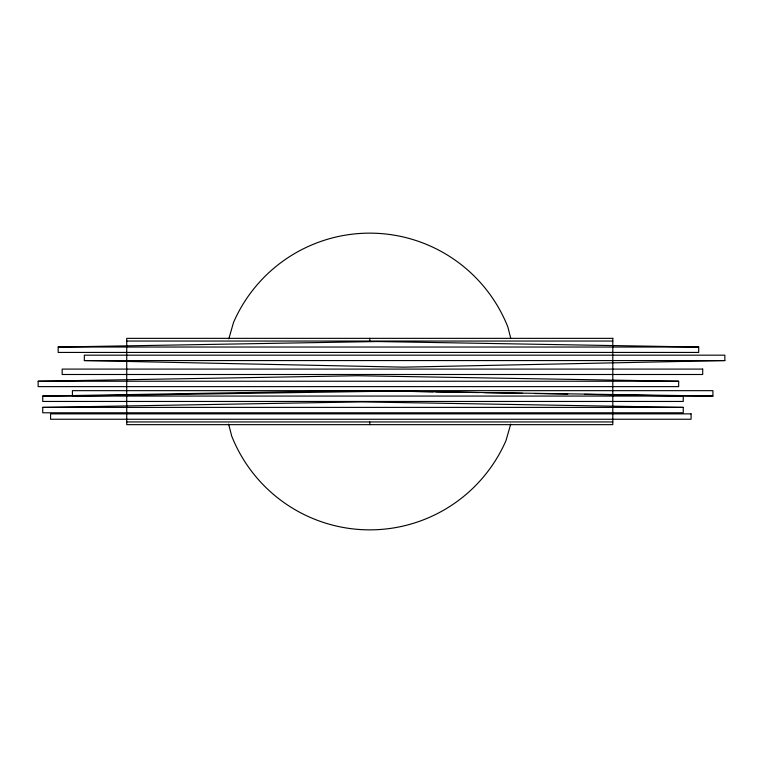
<?xml version="1.0" encoding="UTF-8"?>
<svg xmlns="http://www.w3.org/2000/svg" width="763" height="763" viewBox="0 0 763 763"><rect width="100%" height="100%" fill="white"/><g stroke="black" fill="none" stroke-linecap="round" stroke-linejoin="round"><path stroke-width="1.14" d="M228.814 338.867L233.516 322.463A148.547 148.547 0 0 1 507.881 327.06L510.771 338.429M510.714 424.133L506.012 440.537A148.547 148.547 0 0 1 231.647 435.94L228.642 424.104M724.85 360.565L403.532 367.156L84.34 360.565L84.34 355.176L724.85 355.176L724.85 360.565L84.34 360.565M58.179 347.031L377.37 341.547L698.689 347.031L698.689 352.43L58.179 352.43L58.179 347.031L698.689 347.031M38.15 381.233L357.342 375.739L678.66 381.233L678.66 386.622L38.15 386.622L38.15 381.233L678.66 381.233M584.477 394.376L683.247 396.064L683.247 401.452L42.738 401.452L42.738 396.064L361.929 390.57L433.336 391.791M42.738 407.385L361.929 401.901L683.247 407.385L683.247 412.783L42.738 412.783L42.738 407.385L683.247 407.385M126.725 341.051L612.803 341.051M42.738 396.064L712.919 396.064L712.919 390.666L72.409 390.666L72.409 396.064L391.61 391.123L712.919 396.064M126.725 421.949L612.803 421.949M435.721 391.829L478.563 392.564M484.505 392.668L522.588 393.317M534.491 393.517L567.815 394.089M369.769 338.352L369.769 341.051M369.769 421.949L369.769 424.648M612.803 338.352L126.725 338.352L126.725 424.648L612.803 424.648L612.803 338.352M702.694 369.092L62.184 369.092L62.184 374.49L702.694 374.49L702.694 369.092M691.078 413.861L50.568 413.861L50.568 419.249L691.078 419.249L691.078 413.861"/></g></svg>
